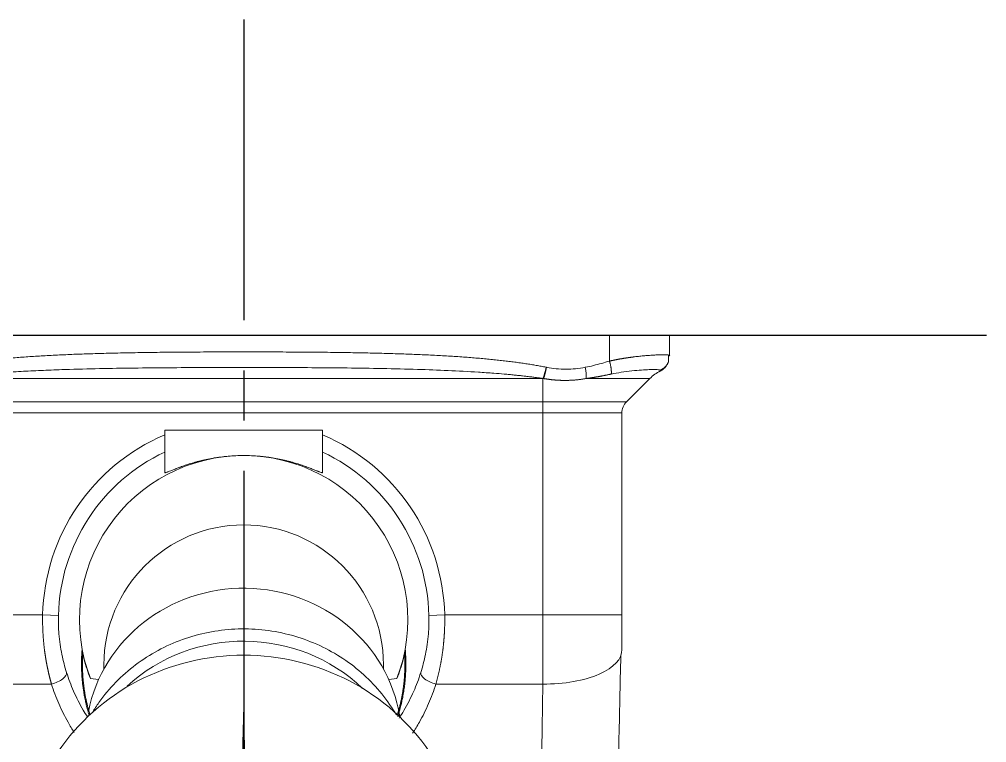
# Model space of a CAD drawing. Extents: x 9631 to 10472, y -18721 to -18126.
# Drawn here: x 10037.1 to 10098.3, y -18410.1 to -18364.3 of the extents above; entities that cross this region are included whole.
import ezdxf

# ---------------------------------------------------------------- set-up
doc = ezdxf.new("R2010")
doc.units = 0
doc.header["$MEASUREMENT"] = 0
doc.linetypes.add('CENTER2', pattern=[28.575, 19.05, -3.175, 3.175, -3.175])
doc.layers.get('0').update_dxf_attribs({"linetype": 'CONTINUOUS', "lineweight": 13})
doc.layers.add('CENTER', color=1, linetype='CENTER2')
doc.layers.add('벽', color=2, linetype='CONTINUOUS')

msp = doc.modelspace()

# ---------------------------------------------------------------- linework, layer by layer
at = {"color": 7, "linetype": 'Continuous', "extrusion": (-1.22465e-16, -1, 0)}
for p, q in [((10028.097, -18384.293), (10074.427, -18384.293)), ((10074.427, -18384.293), (10074.427, -18385.924)), ((10074.427, -18384.293), (10078.234, -18384.293)), ((10078.233, -18384.293), (10078.233, -18385.587)), ((10070.209, -18387.022), (10032.315, -18387.022)), ((10070.209, -18388.5), (10070.209, -18387.022)), ((10076.977, -18387.026), (10072.956, -18387.026)), ((10075.502, -18388.5), (10076.977, -18387.026)), ((10077.651, -18386.542), (10077.646, -18386.547)), ((10032.315, -18388.5), (10070.209, -18388.5)), ((10070.209, -18389.207), (10070.209, -18388.5)), ((10075.502, -18388.5), (10070.209, -18388.5)), ((10032.315, -18389.207), (10070.209, -18389.207)), ((10070.209, -18401.993), (10070.209, -18389.207)), ((10075.209, -18389.207), (10070.209, -18389.207)), ((10075.209, -18401.993), (10075.209, -18389.207)), ((10046.262, -18390.585), (10046.262, -18390.293)), ((10056.262, -18390.293), (10046.262, -18390.293)), ((10056.262, -18390.585), (10056.262, -18390.293)), ((10038.535, -18401.993), (10032.315, -18401.993)), ((10038.535, -18401.993), (10039.534, -18402.016)), ((10063.99, -18401.993), (10062.991, -18402.016)), ((10070.209, -18401.993), (10063.99, -18401.993)), ((10070.209, -18401.993), (10075.209, -18401.993)), ((10042.412, -18405.143), (10042.412, -18405.409)), ((10060.112, -18405.143), (10060.112, -18405.409)), ((10041.556, -18406.014), (10042.076, -18406.083)), ((10060.448, -18406.083), (10060.969, -18406.014)), ((10039.093, -18406.363), (10032.326, -18406.363)), ((10070.198, -18406.363), (10063.432, -18406.363))]:
    msp.add_line(p, q, dxfattribs=at)
at = {"color": 7, "linetype": 'Continuous', "extrusion": (0, 0, -1)}
for centre, radius, start, end in [((-10078.745, -18388.793), 2.5, 45, 63.98734), ((-10076.209, -18389.207), 1, 0, 45), ((-10051.262, -18402.293), 12.731, 1.35306, 66.87493), ((-10051.262, -18402.293), 12.731, 113.12507, 178.64694), ((-10051.262, -18402.293), 11.732, 1.35306, 64.77358), ((-10051.262, -18402.293), 11.732, 115.22642, 178.64694)]:
    msp.add_arc(centre, radius, start, end, dxfattribs=at)
at = {"color": 7, "linetype": 'Continuous'}
for centre, radius, start, end in [((10051.262, -18402.293), 10.395, 90, 200.97221), ((10051.262, -18402.293), 10.395, 339.02779, 90), ((10051.262, -18405.143), 8.85, 0, 180)]:
    msp.add_arc(centre, radius, start, end, dxfattribs=at)
for centre, major_axis, ratio, start_param, end_param in [((10070.209, -18386.312), (0.196, 0.981), 0.193581, 3.941539, 4.7511), ((10070.244, -18386.318), (0.192, 0.981), 0.194089, 3.94654, 4.750369), ((10072.669, -18386.318), (-0.193, 0.981), 0.218886, 3.865474, 4.669306), ((10051.262, -18409.861), (10, 0), 0.956203, 0.152269, 2.958153), ((10051.262, -18413.813), (10.627, 0), 0.956203, 0.782993, 2.340879), ((10070.198, -18404.178), (-5, 0.057), 0.436972, 1.575737, 3.16746), ((10039.093, -18405.926), (-0.954, -0.301), 0.420348, 1.438753, 3.103618), ((10063.432, -18405.926), (0.954, -0.301), 0.42035, 3.179562, 4.844429)]:
    msp.add_ellipse(centre, major_axis=major_axis, ratio=ratio, start_param=start_param, end_param=end_param, dxfattribs=at)
for points, knots in [([(10032.118, -18386.312), (10032.143, -18386.307), (10032.194, -18386.296), (10032.271, -18386.282), (10032.348, -18386.267), (10032.426, -18386.252), (10032.504, -18386.238), (10032.583, -18386.224), (10032.663, -18386.21), (10032.743, -18386.195), (10032.824, -18386.182), (10032.905, -18386.168), (10032.988, -18386.154), (10033.07, -18386.141), (10033.154, -18386.127), (10033.237, -18386.114), (10033.322, -18386.101), (10033.407, -18386.088), (10033.493, -18386.075), (10033.579, -18386.062), (10033.666, -18386.049), (10033.754, -18386.037), (10033.842, -18386.024), (10033.931, -18386.012), (10034.02, -18386), (10034.11, -18385.988), (10034.201, -18385.976), (10034.292, -18385.964), (10034.384, -18385.952), (10034.477, -18385.941), (10034.57, -18385.929), (10034.663, -18385.918), (10034.758, -18385.907), (10034.853, -18385.896), (10034.948, -18385.885), (10035.044, -18385.874), (10035.141, -18385.864), (10035.239, -18385.853), (10035.337, -18385.843), (10035.435, -18385.832), (10035.535, -18385.822), (10035.634, -18385.812), (10035.735, -18385.802), (10035.836, -18385.793), (10035.938, -18385.783), (10036.04, -18385.773), (10036.143, -18385.764), (10036.507, -18385.731), (10037.151, -18385.679), (10038.094, -18385.615), (10039.091, -18385.558), (10040.119, -18385.51), (10041.184, -18385.469), (10042.293, -18385.436), (10043.478, -18385.407), (10044.769, -18385.384), (10046.178, -18385.365), (10047.718, -18385.352), (10049.372, -18385.344), (10050.567, -18385.342), (10051.819, -18385.342), (10053.052, -18385.343), (10054.761, -18385.352), (10056.35, -18385.365), (10057.789, -18385.384), (10059.092, -18385.408), (10060.274, -18385.437), (10061.38, -18385.471), (10062.442, -18385.511), (10063.466, -18385.56), (10064.46, -18385.617), (10065.399, -18385.681), (10066.075, -18385.736), (10066.505, -18385.775), (10066.708, -18385.794), (10066.908, -18385.814), (10067.106, -18385.834), (10067.302, -18385.855), (10067.495, -18385.876), (10067.685, -18385.897), (10067.874, -18385.92), (10068.059, -18385.942), (10068.243, -18385.965), (10068.424, -18385.989), (10068.602, -18386.013), (10068.778, -18386.038), (10068.952, -18386.063), (10069.123, -18386.088), (10069.292, -18386.114), (10069.458, -18386.141), (10069.622, -18386.168), (10069.784, -18386.196), (10069.943, -18386.224), (10070.1, -18386.253), (10070.254, -18386.282), (10070.356, -18386.302), (10070.407, -18386.312)], [0, 0, 0, 0, 0.002043, 0.004101, 0.006174, 0.008262, 0.010364, 0.012482, 0.014614, 0.016761, 0.018923, 0.021101, 0.023293, 0.0255, 0.027722, 0.029959, 0.032212, 0.034479, 0.036761, 0.039059, 0.041371, 0.043699, 0.046042, 0.048399, 0.050772, 0.053161, 0.055564, 0.057982, 0.060416, 0.062865, 0.065329, 0.067809, 0.070303, 0.072813, 0.075338, 0.077878, 0.080434, 0.083005, 0.085591, 0.088192, 0.090809, 0.093441, 0.096088, 0.098751, 0.101429, 0.104123, 0.106831, 0.109556, 0.132866, 0.157557, 0.183631, 0.211093, 0.238021, 0.266883, 0.297679, 0.330412, 0.367382, 0.407282, 0.450112, 0.495874, 0.5, 0.54734, 0.591595, 0.632765, 0.67085, 0.703501, 0.734219, 0.763005, 0.78986, 0.817221, 0.843202, 0.867807, 0.891037, 0.896437, 0.901776, 0.907054, 0.912272, 0.917429, 0.922526, 0.927562, 0.932538, 0.937453, 0.942309, 0.947104, 0.95184, 0.956515, 0.961131, 0.965687, 0.970183, 0.97462, 0.978998, 0.983316, 0.987576, 0.991776, 0.995917, 1, 1, 1, 1]), ([(10074.427, -18385.924), (10074.437, -18385.922), (10074.458, -18385.917), (10074.489, -18385.91), (10074.521, -18385.903), (10074.552, -18385.896), (10074.584, -18385.889), (10074.615, -18385.882), (10074.647, -18385.876), (10074.679, -18385.869), (10074.711, -18385.862), (10074.743, -18385.856), (10074.775, -18385.849), (10074.807, -18385.843), (10074.839, -18385.836), (10074.872, -18385.83), (10074.904, -18385.824), (10074.937, -18385.818), (10074.969, -18385.811), (10075.002, -18385.805), (10075.035, -18385.799), (10075.067, -18385.793), (10075.1, -18385.788), (10075.133, -18385.782), (10075.166, -18385.776), (10075.199, -18385.77), (10075.232, -18385.765), (10075.265, -18385.759), (10075.298, -18385.754), (10075.331, -18385.748), (10075.365, -18385.743), (10075.398, -18385.738), (10075.431, -18385.733), (10075.464, -18385.728), (10075.498, -18385.722), (10075.531, -18385.717), (10075.564, -18385.713), (10075.598, -18385.708), (10075.631, -18385.703), (10075.665, -18385.698), (10075.698, -18385.693), (10075.731, -18385.689), (10075.765, -18385.684), (10075.798, -18385.68), (10075.831, -18385.675), (10075.865, -18385.671), (10075.898, -18385.667), (10076.031, -18385.65), (10076.263, -18385.623), (10076.582, -18385.591), (10076.89, -18385.565), (10077.171, -18385.546), (10077.422, -18385.532), (10077.639, -18385.524), (10077.826, -18385.522), (10077.938, -18385.523), (10077.999, -18385.526), (10078.022, -18385.527), (10078.043, -18385.528), (10078.064, -18385.53), (10078.083, -18385.531), (10078.101, -18385.533), (10078.118, -18385.535), (10078.133, -18385.537), (10078.147, -18385.539), (10078.161, -18385.542), (10078.173, -18385.544), (10078.181, -18385.546), (10078.185, -18385.547), (10078.186, -18385.548)], [0, 0, 0, 0, 0.00549, 0.011005, 0.016544, 0.022107, 0.027694, 0.033306, 0.038943, 0.044604, 0.050289, 0.056, 0.061734, 0.067494, 0.073278, 0.079087, 0.084921, 0.09078, 0.096663, 0.102572, 0.108506, 0.114464, 0.120448, 0.126457, 0.132491, 0.13855, 0.144634, 0.150744, 0.156879, 0.163039, 0.169225, 0.175436, 0.181672, 0.187934, 0.194222, 0.200535, 0.206873, 0.213237, 0.219627, 0.226043, 0.232484, 0.238951, 0.245444, 0.251962, 0.258506, 0.265077, 0.271673, 0.278295, 0.344687, 0.413898, 0.485949, 0.560858, 0.630619, 0.701231, 0.772705, 0.845052, 0.85803, 0.870948, 0.883805, 0.8966, 0.909335, 0.922008, 0.934621, 0.947173, 0.959665, 0.972096, 0.984466, 0.996776, 1, 1, 1, 1]), ([(10078.186, -18385.548), (10078.189, -18385.548), (10078.194, -18385.55), (10078.202, -18385.553), (10078.21, -18385.556), (10078.216, -18385.559), (10078.222, -18385.563), (10078.226, -18385.567), (10078.23, -18385.57), (10078.232, -18385.574), (10078.233, -18385.579), (10078.234, -18385.583), (10078.233, -18385.586), (10078.233, -18385.587)], [0, 0, 0, 0, 0.070395, 0.165464, 0.260064, 0.354193, 0.447854, 0.541046, 0.63377, 0.726027, 0.817817, 0.909141, 1, 1, 1, 1]), ([(10032.315, -18387.022), (10032.343, -18387.018), (10032.44, -18387.004), (10032.65, -18386.975), (10032.987, -18386.931), (10033.322, -18386.891), (10033.626, -18386.857), (10033.867, -18386.831), (10034.143, -18386.803), (10034.415, -18386.777), (10034.811, -18386.741), (10035.463, -18386.687), (10036.447, -18386.617), (10037.641, -18386.55), (10038.921, -18386.493), (10040.516, -18386.437), (10042.407, -18386.392), (10044.578, -18386.359), (10046.752, -18386.34), (10048.927, -18386.33), (10051.125, -18386.327), (10053.343, -18386.33), (10055.58, -18386.339), (10057.816, -18386.358), (10060.048, -18386.391), (10062.177, -18386.441), (10064.203, -18386.515), (10065.811, -18386.599), (10066.995, -18386.682), (10067.648, -18386.735), (10068.079, -18386.774), (10068.385, -18386.803), (10068.662, -18386.831), (10068.902, -18386.857), (10069.157, -18386.886), (10069.421, -18386.917), (10069.685, -18386.95), (10069.895, -18386.978), (10070.049, -18386.999), (10070.147, -18387.013), (10070.195, -18387.02), (10070.209, -18387.022)], [0, 0, 0, 0, 0.002247, 0.007864, 0.016857, 0.029234, 0.034729, 0.041155, 0.048512, 0.056802, 0.06281, 0.080116, 0.108745, 0.141075, 0.174885, 0.210173, 0.267244, 0.324361, 0.38151, 0.438681, 0.495862, 0.554656, 0.61344, 0.672203, 0.730932, 0.789613, 0.840474, 0.891266, 0.917232, 0.934562, 0.943278, 0.951603, 0.958969, 0.965378, 0.97083, 0.979388, 0.986464, 0.992061, 0.996181, 0.998827, 1, 1, 1, 1]), ([(10074.537, -18386.744), (10074.749, -18386.7), (10075.205, -18386.62), (10075.857, -18386.538), (10076.462, -18386.486), (10076.961, -18386.46), (10077.334, -18386.454), (10077.556, -18386.468), (10077.618, -18386.49), (10077.628, -18386.503)], [0, 0, 0, 0, 0.124952, 0.27295, 0.422408, 0.572363, 0.722981, 0.873046, 1, 1, 1, 1]), ([(10077.628, -18386.503), (10077.629, -18386.505), (10077.632, -18386.507), (10077.634, -18386.511), (10077.637, -18386.515), (10077.639, -18386.518), (10077.642, -18386.521), (10077.644, -18386.524), (10077.645, -18386.527), (10077.647, -18386.53), (10077.648, -18386.532), (10077.649, -18386.535), (10077.65, -18386.537), (10077.651, -18386.539), (10077.651, -18386.54), (10077.651, -18386.541), (10077.651, -18386.542)], [0, 0, 0, 0, 0.073422, 0.146716, 0.219877, 0.292902, 0.365787, 0.43853, 0.511127, 0.583574, 0.655867, 0.728002, 0.799974, 0.871779, 0.943413, 1, 1, 1, 1]), ([(10070.248, -18387.026), (10070.263, -18387.028), (10070.293, -18387.033), (10070.339, -18387.041), (10070.383, -18387.048), (10070.428, -18387.055), (10070.473, -18387.062), (10070.518, -18387.068), (10070.563, -18387.074), (10070.607, -18387.08), (10070.651, -18387.086), (10070.696, -18387.091), (10070.74, -18387.097), (10070.784, -18387.101), (10070.828, -18387.106), (10070.872, -18387.11), (10070.916, -18387.115), (10070.96, -18387.118), (10071.003, -18387.122), (10071.047, -18387.125), (10071.09, -18387.128), (10071.133, -18387.131), (10071.177, -18387.134), (10071.22, -18387.136), (10071.262, -18387.138), (10071.305, -18387.14), (10071.348, -18387.141), (10071.39, -18387.143), (10071.433, -18387.144), (10071.475, -18387.145), (10071.517, -18387.145), (10071.559, -18387.146), (10071.614, -18387.146), (10071.683, -18387.146), (10071.764, -18387.144), (10071.847, -18387.142), (10071.93, -18387.139), (10072.013, -18387.135), (10072.097, -18387.13), (10072.181, -18387.124), (10072.266, -18387.117), (10072.351, -18387.109), (10072.436, -18387.1), (10072.522, -18387.091), (10072.609, -18387.08), (10072.695, -18387.068), (10072.782, -18387.055), (10072.869, -18387.041), (10072.927, -18387.031), (10072.956, -18387.026)], [0, 0, 0, 0, 0.016714, 0.033386, 0.050016, 0.066603, 0.083149, 0.099651, 0.116111, 0.132527, 0.148899, 0.165228, 0.181513, 0.197753, 0.213949, 0.230101, 0.246208, 0.26227, 0.278288, 0.29426, 0.310187, 0.326068, 0.341903, 0.357691, 0.373434, 0.389129, 0.404778, 0.42038, 0.435934, 0.451441, 0.4669, 0.482311, 0.497674, 0.527587, 0.557704, 0.588023, 0.618544, 0.649264, 0.680183, 0.711301, 0.742615, 0.774125, 0.805828, 0.837723, 0.869808, 0.90208, 0.934537, 0.967177, 1, 1, 1, 1]), ([(10072.956, -18387.026), (10072.972, -18387.023), (10073.004, -18387.019), (10073.052, -18387.013), (10073.101, -18387.006), (10073.15, -18386.999), (10073.2, -18386.992), (10073.25, -18386.984), (10073.301, -18386.976), (10073.352, -18386.968), (10073.404, -18386.96), (10073.456, -18386.951), (10073.509, -18386.943), (10073.562, -18386.933), (10073.616, -18386.924), (10073.67, -18386.914), (10073.725, -18386.905), (10073.78, -18386.895), (10073.835, -18386.884), (10073.892, -18386.874), (10073.948, -18386.863), (10074.005, -18386.852), (10074.062, -18386.841), (10074.12, -18386.829), (10074.179, -18386.818), (10074.237, -18386.806), (10074.297, -18386.794), (10074.356, -18386.782), (10074.416, -18386.769), (10074.477, -18386.757), (10074.517, -18386.748), (10074.537, -18386.744)], [0, 0, 0, 0, 0.029496, 0.059367, 0.089613, 0.120228, 0.151213, 0.182564, 0.214282, 0.246363, 0.278805, 0.311607, 0.344766, 0.378279, 0.412144, 0.446358, 0.480918, 0.515823, 0.551071, 0.58666, 0.622587, 0.65885, 0.695448, 0.732378, 0.769638, 0.807225, 0.845138, 0.883374, 0.921931, 0.960807, 1, 1, 1, 1]), ([(10046.262, -18390.585), (10046.262, -18390.653), (10046.262, -18390.72), (10046.262, -18390.818), (10046.262, -18390.851), (10046.262, -18390.9), (10046.262, -18390.916), (10046.262, -18390.948), (10046.262, -18390.964), (10046.262, -18391.044), (10046.262, -18391.105), (10046.262, -18391.192), (10046.262, -18391.22), (10046.262, -18391.261), (10046.262, -18391.275), (10046.262, -18391.302), (10046.262, -18391.315), (10046.262, -18391.38), (10046.262, -18391.426), (10046.262, -18391.489), (10046.262, -18391.509), (10046.262, -18391.536), (10046.262, -18391.545), (10046.262, -18391.562), (10046.262, -18391.57), (10046.262, -18391.609), (10046.262, -18391.633), (10046.262, -18391.659), (10046.262, -18391.666), (10046.262, -18391.673), (10046.262, -18391.675), (10046.262, -18391.679), (10046.262, -18391.68), (10046.262, -18391.68)], [0, 0, 0, 0, 0.125, 0.125, 0.1875, 0.1875, 0.21875, 0.21875, 0.25, 0.25, 0.375, 0.375, 0.4375, 0.4375, 0.46875, 0.46875, 0.5, 0.5, 0.625, 0.625, 0.6875, 0.6875, 0.71875, 0.71875, 0.75, 0.75, 0.875, 0.875, 0.9375, 0.9375, 0.96875, 0.96875, 1, 1, 1, 1]), ([(10056.262, -18391.68), (10056.262, -18391.678), (10056.262, -18391.668), (10056.262, -18391.642), (10056.262, -18391.632), (10056.262, -18391.614), (10056.262, -18391.607), (10056.262, -18391.593), (10056.262, -18391.586), (10056.262, -18391.548), (10056.262, -18391.511), (10056.262, -18391.459), (10056.262, -18391.448), (10056.262, -18391.425), (10056.262, -18391.391), (10056.262, -18391.33), (10056.262, -18391.276), (10056.262, -18391.221), (10056.262, -18391.192), (10056.262, -18391.105), (10056.262, -18391.044), (10056.262, -18390.949), (10056.262, -18390.917), (10056.262, -18390.868), (10056.262, -18390.852), (10056.262, -18390.819), (10056.262, -18390.802), (10056.262, -18390.72), (10056.262, -18390.653), (10056.262, -18390.585)], [0, 0, 0, 0, 0.125, 0.125, 0.1875, 0.1875, 0.21875, 0.21875, 0.25, 0.25, 0.375, 0.375, 0.40625, 0.40625, 0.4375, 0.5, 0.5625, 0.5625, 0.625, 0.625, 0.75, 0.75, 0.8125, 0.8125, 0.84375, 0.84375, 0.875, 0.875, 1, 1, 1, 1]), ([(10051.262, -18391.898), (10051.095, -18391.898), (10050.929, -18391.902), (10050.601, -18391.917), (10050.439, -18391.927), (10050.116, -18391.956), (10049.957, -18391.973), (10049.759, -18391.999), (10049.72, -18392.005), (10049.641, -18392.016), (10049.524, -18392.033), (10049.41, -18392.052), (10049.183, -18392.091), (10049.037, -18392.12), (10048.751, -18392.181), (10048.612, -18392.214), (10048.443, -18392.257), (10048.41, -18392.265), (10048.343, -18392.283), (10048.31, -18392.292), (10048.212, -18392.318), (10048.148, -18392.336), (10047.961, -18392.391), (10047.842, -18392.427), (10047.614, -18392.501), (10047.506, -18392.537), (10047.352, -18392.592), (10047.302, -18392.61), (10047.229, -18392.636), (10047.205, -18392.645), (10047.158, -18392.662), (10047.135, -18392.671), (10047.021, -18392.714), (10046.937, -18392.746), (10046.784, -18392.806), (10046.714, -18392.834), (10046.588, -18392.884), (10046.532, -18392.906), (10046.471, -18392.93), (10046.46, -18392.934), (10046.437, -18392.943), (10046.427, -18392.947), (10046.396, -18392.958), (10046.377, -18392.964), (10046.328, -18392.981), (10046.304, -18392.987), (10046.271, -18392.992), (10046.262, -18392.99), (10046.262, -18392.984)], [0, 0, 0, 0, 0.0625, 0.0625, 0.125, 0.125, 0.1875, 0.1875, 0.203125, 0.203125, 0.21875, 0.25, 0.25, 0.3125, 0.3125, 0.375, 0.375, 0.390625, 0.390625, 0.40625, 0.40625, 0.4375, 0.4375, 0.5, 0.5, 0.5625, 0.5625, 0.59375, 0.59375, 0.609375, 0.609375, 0.625, 0.625, 0.6875, 0.6875, 0.75, 0.75, 0.8125, 0.8125, 0.828125, 0.828125, 0.84375, 0.84375, 0.875, 0.875, 0.9375, 0.9375, 1, 1, 1, 1]), ([(10056.262, -18392.984), (10056.262, -18392.99), (10056.254, -18392.992), (10056.221, -18392.988), (10056.172, -18392.974), (10056.091, -18392.944), (10056.031, -18392.921), (10056.018, -18392.916), (10055.992, -18392.906), (10055.951, -18392.89), (10055.906, -18392.872), (10055.812, -18392.835), (10055.741, -18392.807), (10055.588, -18392.746), (10055.504, -18392.714), (10055.367, -18392.663), (10055.32, -18392.645), (10055.223, -18392.61), (10055.173, -18392.592), (10055.019, -18392.537), (10054.91, -18392.501), (10054.683, -18392.427), (10054.564, -18392.39), (10054.376, -18392.336), (10054.312, -18392.318), (10054.214, -18392.292), (10054.181, -18392.283), (10054.115, -18392.265), (10054.081, -18392.257), (10053.912, -18392.214), (10053.774, -18392.181), (10053.489, -18392.12), (10053.343, -18392.092), (10053.042, -18392.039), (10052.888, -18392.016), (10052.691, -18391.99), (10052.651, -18391.985), (10052.571, -18391.975), (10052.451, -18391.961), (10052.33, -18391.949), (10052.088, -18391.928), (10051.924, -18391.917), (10051.595, -18391.902), (10051.43, -18391.898), (10051.262, -18391.898)], [0, 0, 0, 0, 0.0625, 0.0625, 0.125, 0.1875, 0.1875, 0.203125, 0.203125, 0.21875, 0.25, 0.25, 0.3125, 0.3125, 0.375, 0.375, 0.40625, 0.40625, 0.4375, 0.4375, 0.5, 0.5, 0.5625, 0.5625, 0.59375, 0.59375, 0.609375, 0.609375, 0.625, 0.625, 0.6875, 0.6875, 0.75, 0.75, 0.8125, 0.8125, 0.828125, 0.828125, 0.84375, 0.875, 0.875, 0.9375, 0.9375, 1, 1, 1, 1]), ([(10039.093, -18406.363), (10039.089, -18406.349), (10039.081, -18406.322), (10039.07, -18406.282), (10039.059, -18406.241), (10039.048, -18406.201), (10039.037, -18406.16), (10039.026, -18406.12), (10039.015, -18406.079), (10039.005, -18406.038), (10038.994, -18405.998), (10038.984, -18405.957), (10038.974, -18405.916), (10038.964, -18405.875), (10038.954, -18405.835), (10038.944, -18405.794), (10038.934, -18405.753), (10038.924, -18405.712), (10038.915, -18405.671), (10038.905, -18405.631), (10038.896, -18405.59), (10038.887, -18405.549), (10038.878, -18405.508), (10038.869, -18405.467), (10038.86, -18405.426), (10038.851, -18405.385), (10038.843, -18405.344), (10038.834, -18405.303), (10038.826, -18405.262), (10038.818, -18405.221), (10038.81, -18405.18), (10038.802, -18405.139), (10038.794, -18405.098), (10038.786, -18405.057), (10038.778, -18405.016), (10038.771, -18404.975), (10038.764, -18404.934), (10038.756, -18404.893), (10038.749, -18404.852), (10038.742, -18404.811), (10038.735, -18404.77), (10038.728, -18404.729), (10038.722, -18404.688), (10038.715, -18404.647), (10038.709, -18404.606), (10038.702, -18404.566), (10038.696, -18404.525), (10038.69, -18404.484), (10038.684, -18404.443), (10038.678, -18404.402), (10038.673, -18404.361), (10038.667, -18404.32), (10038.661, -18404.279), (10038.656, -18404.238), (10038.649, -18404.181), (10038.639, -18404.106), (10038.629, -18404.015), (10038.618, -18403.923), (10038.609, -18403.832), (10038.6, -18403.74), (10038.591, -18403.648), (10038.583, -18403.556), (10038.576, -18403.464), (10038.569, -18403.372), (10038.563, -18403.28), (10038.557, -18403.188), (10038.552, -18403.096), (10038.547, -18403.004), (10038.543, -18402.912), (10038.54, -18402.82), (10038.537, -18402.728), (10038.535, -18402.636), (10038.533, -18402.544), (10038.532, -18402.452), (10038.531, -18402.36), (10038.531, -18402.268), (10038.532, -18402.176), (10038.533, -18402.084), (10038.534, -18402.023), (10038.535, -18401.993)], [0, 0, 0, 0, 0.010135, 0.020251, 0.030349, 0.040428, 0.050488, 0.06053, 0.070553, 0.080558, 0.090545, 0.100513, 0.110463, 0.120395, 0.130309, 0.140204, 0.150082, 0.159941, 0.169783, 0.179606, 0.189412, 0.1992, 0.20897, 0.218723, 0.228458, 0.238175, 0.247875, 0.257557, 0.267222, 0.276869, 0.286499, 0.296112, 0.305708, 0.315287, 0.324848, 0.334392, 0.34392, 0.35343, 0.362924, 0.372401, 0.381861, 0.391305, 0.400732, 0.410142, 0.419536, 0.428913, 0.438274, 0.447619, 0.456947, 0.466259, 0.475555, 0.484835, 0.494099, 0.503347, 0.51258, 0.533198, 0.553783, 0.574338, 0.594861, 0.615355, 0.635819, 0.656255, 0.676663, 0.697043, 0.717398, 0.737726, 0.75803, 0.77831, 0.798566, 0.818799, 0.83901, 0.8592, 0.87937, 0.89952, 0.919651, 0.939763, 0.959859, 0.979937, 1, 1, 1, 1]), ([(10040.051, -18405.64), (10039.934, -18405.273), (10039.727, -18404.483), (10039.55, -18403.255), (10039.525, -18402.411), (10039.534, -18402.016)], [0, 0, 0, 0, 0.335024, 0.688524, 1, 1, 1, 1]), ([(10062.991, -18402.016), (10063, -18402.41), (10062.975, -18403.254), (10062.798, -18404.483), (10062.59, -18405.273), (10062.474, -18405.64)], [0, 0, 0, 0, 0.311251, 0.664637, 1, 1, 1, 1]), ([(10063.99, -18401.993), (10063.99, -18402.009), (10063.991, -18402.04), (10063.992, -18402.088), (10063.992, -18402.136), (10063.993, -18402.184), (10063.993, -18402.232), (10063.993, -18402.28), (10063.993, -18402.328), (10063.993, -18402.376), (10063.993, -18402.424), (10063.992, -18402.472), (10063.992, -18402.519), (10063.991, -18402.567), (10063.99, -18402.615), (10063.989, -18402.663), (10063.988, -18402.711), (10063.986, -18402.759), (10063.985, -18402.807), (10063.983, -18402.855), (10063.981, -18402.903), (10063.979, -18402.951), (10063.977, -18402.999), (10063.975, -18403.047), (10063.972, -18403.096), (10063.97, -18403.144), (10063.967, -18403.192), (10063.964, -18403.239), (10063.961, -18403.287), (10063.958, -18403.335), (10063.955, -18403.383), (10063.951, -18403.431), (10063.947, -18403.479), (10063.944, -18403.527), (10063.94, -18403.575), (10063.935, -18403.623), (10063.931, -18403.671), (10063.927, -18403.719), (10063.922, -18403.767), (10063.917, -18403.815), (10063.912, -18403.862), (10063.907, -18403.91), (10063.902, -18403.958), (10063.897, -18404.006), (10063.891, -18404.053), (10063.886, -18404.101), (10063.88, -18404.149), (10063.872, -18404.208), (10063.863, -18404.28), (10063.852, -18404.363), (10063.84, -18404.446), (10063.828, -18404.53), (10063.815, -18404.613), (10063.802, -18404.697), (10063.788, -18404.781), (10063.773, -18404.864), (10063.759, -18404.948), (10063.743, -18405.031), (10063.728, -18405.115), (10063.711, -18405.199), (10063.695, -18405.282), (10063.677, -18405.366), (10063.66, -18405.449), (10063.641, -18405.533), (10063.623, -18405.616), (10063.603, -18405.699), (10063.584, -18405.783), (10063.563, -18405.866), (10063.543, -18405.949), (10063.521, -18406.032), (10063.5, -18406.115), (10063.478, -18406.198), (10063.455, -18406.28), (10063.439, -18406.335), (10063.432, -18406.363)], [0, 0, 0, 0, 0.01046, 0.020924, 0.031392, 0.041864, 0.052342, 0.062823, 0.07331, 0.083802, 0.094298, 0.1048, 0.115306, 0.125818, 0.136336, 0.146859, 0.157388, 0.167922, 0.178462, 0.189008, 0.199561, 0.210119, 0.220684, 0.231255, 0.241832, 0.252416, 0.263007, 0.273604, 0.284209, 0.29482, 0.305439, 0.316064, 0.326697, 0.337338, 0.347986, 0.358641, 0.369304, 0.379975, 0.390654, 0.401341, 0.412037, 0.42274, 0.433452, 0.444172, 0.4549, 0.465638, 0.476384, 0.487139, 0.505983, 0.524894, 0.543872, 0.562918, 0.582031, 0.601213, 0.620464, 0.639785, 0.659176, 0.678638, 0.69817, 0.717774, 0.73745, 0.757199, 0.77702, 0.796915, 0.816884, 0.836927, 0.857045, 0.877238, 0.897507, 0.917851, 0.938273, 0.958771, 0.979347, 1, 1, 1, 1]), ([(10070.198, -18406.363), (10070.198, -18406.347), (10070.199, -18406.316), (10070.199, -18406.269), (10070.199, -18406.222), (10070.199, -18406.175), (10070.2, -18406.128), (10070.2, -18406.081), (10070.2, -18406.033), (10070.2, -18405.986), (10070.2, -18405.938), (10070.201, -18405.89), (10070.201, -18405.842), (10070.201, -18405.794), (10070.201, -18405.746), (10070.202, -18405.697), (10070.202, -18405.649), (10070.202, -18405.6), (10070.202, -18405.551), (10070.202, -18405.502), (10070.203, -18405.453), (10070.203, -18405.404), (10070.203, -18405.355), (10070.203, -18405.305), (10070.203, -18405.255), (10070.204, -18405.206), (10070.204, -18405.156), (10070.204, -18405.106), (10070.204, -18405.056), (10070.204, -18405.006), (10070.205, -18404.955), (10070.205, -18404.905), (10070.205, -18404.854), (10070.205, -18404.804), (10070.205, -18404.753), (10070.205, -18404.702), (10070.206, -18404.651), (10070.206, -18404.6), (10070.206, -18404.549), (10070.206, -18404.498), (10070.206, -18404.446), (10070.206, -18404.395), (10070.206, -18404.343), (10070.207, -18404.291), (10070.207, -18404.239), (10070.207, -18404.188), (10070.207, -18404.136), (10070.207, -18404.083), (10070.207, -18404.031), (10070.207, -18403.979), (10070.207, -18403.927), (10070.208, -18403.874), (10070.208, -18403.822), (10070.208, -18403.769), (10070.208, -18403.716), (10070.208, -18403.663), (10070.208, -18403.61), (10070.208, -18403.558), (10070.208, -18403.504), (10070.208, -18403.451), (10070.208, -18403.398), (10070.208, -18403.345), (10070.209, -18403.291), (10070.209, -18403.238), (10070.209, -18403.185), (10070.209, -18403.131), (10070.209, -18403.077), (10070.209, -18403.024), (10070.209, -18402.97), (10070.209, -18402.916), (10070.209, -18402.862), (10070.209, -18402.808), (10070.209, -18402.754), (10070.209, -18402.7), (10070.209, -18402.646), (10070.209, -18402.592), (10070.209, -18402.538), (10070.209, -18402.483), (10070.209, -18402.429), (10070.209, -18402.375), (10070.209, -18402.32), (10070.209, -18402.266), (10070.209, -18402.211), (10070.209, -18402.157), (10070.209, -18402.102), (10070.209, -18402.047), (10070.209, -18402.011), (10070.209, -18401.993)], [0, 0, 0, 0, 0.011441, 0.022889, 0.034345, 0.045809, 0.057281, 0.06876, 0.080247, 0.091742, 0.103244, 0.114754, 0.126272, 0.137798, 0.149331, 0.160872, 0.17242, 0.183977, 0.195541, 0.207113, 0.218692, 0.23028, 0.241875, 0.253477, 0.265088, 0.276706, 0.288332, 0.299965, 0.311607, 0.323255, 0.334912, 0.346577, 0.358249, 0.369929, 0.381616, 0.393311, 0.405014, 0.416725, 0.428443, 0.44017, 0.451903, 0.463645, 0.475394, 0.487151, 0.498916, 0.510688, 0.522468, 0.534256, 0.546052, 0.557855, 0.569666, 0.581485, 0.593311, 0.605145, 0.616987, 0.628837, 0.640694, 0.652559, 0.664432, 0.676312, 0.6882, 0.700096, 0.712, 0.723911, 0.73583, 0.747757, 0.759691, 0.771633, 0.783583, 0.795541, 0.807506, 0.819479, 0.83146, 0.843448, 0.855444, 0.867448, 0.87946, 0.891479, 0.903506, 0.915541, 0.927583, 0.939633, 0.951691, 0.963757, 0.97583, 0.987911, 1, 1, 1, 1]), ([(10060.925, -18408.312), (10060.863, -18408.205), (10060.512, -18407.629), (10059.775, -18406.642), (10058.581, -18405.472), (10057.215, -18404.492), (10055.708, -18403.723), (10054.096, -18403.185), (10052.416, -18402.89), (10050.708, -18402.846), (10049.012, -18403.053), (10047.369, -18403.509), (10045.818, -18404.2), (10044.395, -18405.113), (10043.134, -18406.224), (10042.259, -18407.276), (10041.817, -18407.95), (10041.686, -18408.166)], [0, 0, 0, 0, 0.016369, 0.089176, 0.162049, 0.234998, 0.308022, 0.381117, 0.454271, 0.527472, 0.600703, 0.673945, 0.747177, 0.820382, 0.893539, 0.966631, 1, 1, 1, 1]), ([(10041.483, -18408.356), (10041.48, -18408.346), (10041.47, -18408.315), (10041.455, -18408.262), (10041.436, -18408.199), (10041.417, -18408.134), (10041.398, -18408.068), (10041.38, -18408), (10041.36, -18407.929), (10041.333, -18407.825), (10041.292, -18407.658), (10041.233, -18407.402), (10041.173, -18407.101), (10041.121, -18406.791), (10041.082, -18406.512), (10041.053, -18406.259), (10041.032, -18406.031), (10041.018, -18405.842), (10041.009, -18405.685), (10041.003, -18405.552), (10040.998, -18405.422), (10040.995, -18405.296), (10040.994, -18405.173), (10040.994, -18405.053), (10040.995, -18404.937), (10040.997, -18404.824), (10041, -18404.714), (10041.004, -18404.607), (10041.009, -18404.503), (10041.014, -18404.403), (10041.021, -18404.306), (10041.025, -18404.242), (10041.028, -18404.21)], [0, 0, 0, 0, 0.007419, 0.022423, 0.03776, 0.05343, 0.069433, 0.085768, 0.102436, 0.121084, 0.161332, 0.223176, 0.306608, 0.380394, 0.447975, 0.509354, 0.564533, 0.613513, 0.646463, 0.678591, 0.709896, 0.740378, 0.770039, 0.798877, 0.826894, 0.854088, 0.880461, 0.906012, 0.930741, 0.954649, 0.977735, 1, 1, 1, 1]), ([(10041.028, -18404.21), (10041.041, -18404.279), (10041.051, -18404.347), (10041.062, -18404.483), (10041.066, -18404.62), (10041.056, -18404.757), (10041.042, -18404.859), (10041.036, -18404.893), (10041.023, -18404.961), (10041.016, -18404.995), (10041.007, -18405.029)], [0, 0, 0, 0, 0.25, 0.25, 0.5, 0.75, 0.75, 0.875, 0.875, 1, 1, 1, 1]), ([(10061.497, -18404.21), (10061.498, -18404.228), (10061.501, -18404.264), (10061.505, -18404.317), (10061.508, -18404.372), (10061.511, -18404.428), (10061.515, -18404.485), (10061.518, -18404.542), (10061.52, -18404.601), (10061.523, -18404.661), (10061.525, -18404.722), (10061.527, -18404.784), (10061.528, -18404.847), (10061.529, -18404.911), (10061.53, -18404.977), (10061.531, -18405.043), (10061.531, -18405.11), (10061.531, -18405.178), (10061.53, -18405.248), (10061.529, -18405.318), (10061.527, -18405.39), (10061.525, -18405.463), (10061.522, -18405.536), (10061.519, -18405.611), (10061.515, -18405.687), (10061.511, -18405.764), (10061.506, -18405.842), (10061.497, -18405.979), (10061.479, -18406.189), (10061.446, -18406.487), (10061.398, -18406.832), (10061.338, -18407.172), (10061.276, -18407.472), (10061.223, -18407.7), (10061.179, -18407.874), (10061.143, -18408.008), (10061.112, -18408.12), (10061.081, -18408.226), (10061.05, -18408.328), (10061.028, -18408.4), (10061.016, -18408.438), (10061.014, -18408.442)], [0, 0, 0, 0, 0.012206, 0.024674, 0.037404, 0.050396, 0.06365, 0.077166, 0.090944, 0.104984, 0.119287, 0.133851, 0.148678, 0.163767, 0.179118, 0.194732, 0.210607, 0.226745, 0.243146, 0.259808, 0.276733, 0.29392, 0.31137, 0.329082, 0.347056, 0.365293, 0.383792, 0.402553, 0.462466, 0.533332, 0.615155, 0.707939, 0.774776, 0.828768, 0.869913, 0.898207, 0.924116, 0.949192, 0.973435, 0.996845, 1, 1, 1, 1]), ([(10061.462, -18404.638), (10061.462, -18404.633), (10061.46, -18404.559), (10061.462, -18404.485), (10061.471, -18404.382), (10061.475, -18404.347), (10061.484, -18404.279), (10061.49, -18404.245), (10061.497, -18404.21)], [0, 0, 0, 0, 0.037073, 0.518536, 0.518536, 0.759268, 0.759268, 1, 1, 1, 1]), ([(10041.372, -18408.449), (10041.28, -18408.306), (10040.953, -18407.772), (10040.481, -18406.844), (10040.176, -18406.035), (10040.051, -18405.64)], [0, 0, 0, 0, 0.162999, 0.597001, 1, 1, 1, 1]), ([(10062.474, -18405.64), (10062.347, -18406.041), (10062.037, -18406.861), (10061.549, -18407.816), (10061.206, -18408.368), (10061.102, -18408.527)], [0, 0, 0, 0, 0.397458, 0.824597, 1, 1, 1, 1]), ([(10040.534, -18409.431), (10040.397, -18409.218), (10040.043, -18408.631), (10039.536, -18407.612), (10039.227, -18406.787), (10039.093, -18406.363)], [0, 0, 0, 0, 0.226703, 0.613351, 1, 1, 1, 1]), ([(10063.432, -18406.363), (10063.298, -18406.787), (10062.989, -18407.612), (10062.474, -18408.646), (10062.109, -18409.249), (10061.96, -18409.477)], [0, 0, 0, 0, 0.380219, 0.760438, 1, 1, 1, 1]), ([(10051.262, -18407.939), (10051.248, -18408.993), (10051.196, -18411.01), (10051.032, -18413.928), (10050.788, -18416.589), (10050.467, -18419.013), (10050.069, -18421.219), (10049.597, -18423.208), (10049.212, -18424.472), (10049.007, -18425.065)], [0, 0, 0, 0, 0.192172, 0.365568, 0.521661, 0.661967, 0.788019, 0.901349, 1, 1, 1, 1]), ([(10051.262, -18407.939), (10051.263, -18407.994), (10051.264, -18408.102), (10051.267, -18408.265), (10051.27, -18408.428), (10051.272, -18408.589), (10051.276, -18408.751), (10051.279, -18408.911), (10051.282, -18409.071), (10051.286, -18409.231), (10051.29, -18409.389), (10051.294, -18409.547), (10051.299, -18409.705), (10051.303, -18409.862), (10051.308, -18410.018), (10051.313, -18410.174), (10051.318, -18410.329), (10051.324, -18410.484), (10051.329, -18410.638), (10051.335, -18410.791), (10051.341, -18410.944), (10051.347, -18411.096), (10051.354, -18411.247), (10051.36, -18411.398), (10051.367, -18411.548), (10051.374, -18411.698), (10051.381, -18411.847), (10051.389, -18411.995), (10051.397, -18412.143), (10051.405, -18412.29), (10051.413, -18412.437), (10051.421, -18412.583), (10051.429, -18412.728), (10051.438, -18412.873), (10051.447, -18413.017), (10051.456, -18413.16), (10051.488, -18413.656), (10051.55, -18414.493), (10051.654, -18415.658), (10051.772, -18416.781), (10051.906, -18417.858), (10052.054, -18418.891), (10052.216, -18419.88), (10052.393, -18420.833), (10052.536, -18421.512), (10052.63, -18421.93), (10052.669, -18422.098), (10052.709, -18422.265), (10052.749, -18422.43), (10052.789, -18422.595), (10052.83, -18422.758), (10052.872, -18422.921), (10052.915, -18423.082), (10052.957, -18423.241), (10053.001, -18423.4), (10053.045, -18423.557), (10053.09, -18423.714), (10053.135, -18423.869), (10053.181, -18424.022), (10053.227, -18424.175), (10053.274, -18424.326), (10053.321, -18424.476), (10053.369, -18424.625), (10053.418, -18424.773), (10053.467, -18424.919), (10053.501, -18425.016), (10053.517, -18425.065)], [0, 0, 0, 0, 0.00979, 0.019538, 0.029245, 0.03891, 0.048533, 0.058116, 0.067656, 0.077155, 0.086613, 0.096029, 0.105404, 0.114737, 0.124029, 0.133279, 0.142488, 0.151655, 0.160781, 0.169865, 0.178908, 0.187909, 0.196869, 0.205787, 0.214664, 0.223499, 0.232293, 0.241045, 0.249756, 0.258426, 0.267054, 0.27564, 0.284185, 0.292689, 0.301151, 0.309571, 0.31795, 0.388618, 0.456624, 0.521969, 0.584653, 0.644038, 0.701222, 0.756206, 0.808991, 0.818758, 0.828457, 0.83809, 0.847655, 0.857153, 0.866583, 0.875947, 0.885244, 0.894473, 0.903636, 0.912731, 0.921759, 0.93072, 0.939615, 0.948442, 0.957202, 0.965896, 0.974522, 0.983082, 0.991574, 1, 1, 1, 1])]:
    msp.add_open_spline(points, degree=3, knots=knots, dxfattribs=at)
for points, degree in [([(10078.169, -18385.939), (10078.169, -18385.521)], 1), ([(10070.407, -18386.312), (10070.413, -18386.313), (10070.424, -18386.315), (10070.436, -18386.317), (10070.442, -18386.318)], 3), ([(10070.442, -18386.318), (10070.645, -18386.358), (10071.051, -18386.418), (10071.663, -18386.449), (10072.275, -18386.419), (10072.686, -18386.359), (10072.892, -18386.318)], 3), ([(10072.892, -18386.318), (10073.065, -18386.285), (10073.409, -18386.207), (10073.933, -18386.066), (10074.264, -18385.971), (10074.427, -18385.924)], 3), ([(10077.605, -18386.564), (10077.989, -18386.39), (10078.165, -18385.95)], 2), ([(10070.209, -18387.022), (10070.214, -18387.023), (10070.222, -18387.023), (10070.236, -18387.023), (10070.244, -18387.024), (10070.248, -18387.026)], 3), ([(10046.262, -18392.984), (10046.262, -18392.842), (10046.262, -18392.556), (10046.262, -18392.122), (10046.262, -18391.828), (10046.262, -18391.68)], 3), ([(10056.262, -18391.68), (10056.262, -18391.828), (10056.262, -18392.122), (10056.262, -18392.556), (10056.262, -18392.842), (10056.262, -18392.984)], 3), ([(10075.197, -18404.178), (10075.2, -18403.95), (10075.204, -18403.484), (10075.207, -18402.748), (10075.208, -18402.247), (10075.208, -18401.993)], 3), ([(10041.028, -18404.21), (10041.068, -18404.416), (10041.162, -18404.825), (10041.338, -18405.427), (10041.48, -18405.82), (10041.556, -18406.014)], 3), ([(10060.969, -18406.014), (10061.045, -18405.82), (10061.186, -18405.427), (10061.363, -18404.825), (10061.456, -18404.416), (10061.497, -18404.21)], 3), ([(10051.262, -18404.538), (10048.934, -18404.538), (10044.279, -18405.672), (10040.759, -18408.798), (10039.497, -18410.669)], 3), ([(10041.524, -18408.286), (10040.985, -18406.496), (10041.066, -18404.639)], 2), ([(10063.028, -18410.669), (10061.766, -18408.798), (10058.246, -18405.672), (10053.591, -18404.538), (10051.262, -18404.538)], 3), ([(10051.262, -18407.939), (10051.262, -18406.798), (10051.262, -18405.664), (10051.262, -18404.538)], 3), ([(10061.459, -18404.639), (10061.54, -18406.531), (10060.982, -18408.347)], 2), ([(10074.641, -18426.765), (10075.141, -18404.551)], 1), ([(10069.704, -18428.478), (10069.786, -18426.024), (10069.932, -18421.112), (10070.097, -18413.74), (10070.17, -18408.822), (10070.198, -18406.363)], 3)]:
    msp.add_open_spline(points, degree=degree, dxfattribs=at)
for points, weights in [([(10074.427, -18385.924), (10074.521, -18386.269), (10074.56, -18386.566), (10074.537, -18386.744)], [1.04440556248, 0.971081748192, 0.988563816799, 1.0968517683]), ([(10078.17, -18385.938), (10078.071, -18386.199), (10077.879, -18386.396), (10077.628, -18386.503)], [1.01256395399, 0.98177334742, 1.00757687437, 1.08997453483])]:
    msp.add_rational_spline(points, weights, degree=3, dxfattribs=at)
at = {"layer": 'CENTER'}
msp.add_line((10051.262, -18364.293), (10051.262, -18516.769), dxfattribs=at)
at = {"layer": '벽'}
msp.add_line((10098.303, -18384.293), (9690.743, -18384.293), dxfattribs=at)

doc.saveas('drawing.dxf')
